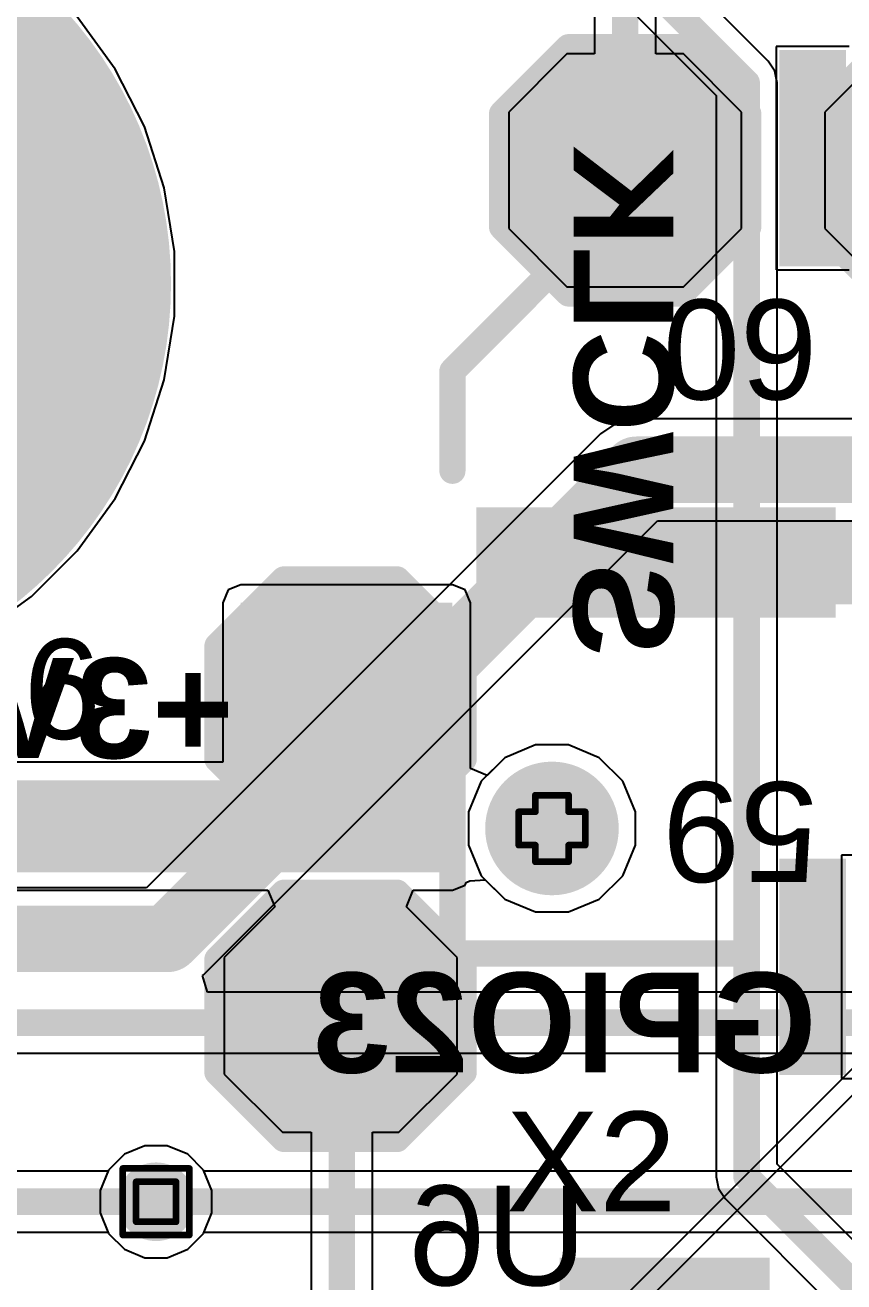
# Model space of a CAD drawing. Header units: inches. Extents: x -22 to 5433, y -13 to 5447.
# Drawn here: x 2.05 to 8.3, y 23.37 to 32.96 of the extents above; entities that cross this region are included whole.
import ezdxf

# ---------------------------------------------------------------- set-up
doc = ezdxf.new("R2010")
doc.units = ezdxf.units.IN
for name, color, linetype in [('Bottom Layer', 5, 'Continuous'), ('Bottom Overlay', 54, 'Continuous'), ('Bottom Paste', 16, 'Continuous'), ('Bottom Solder', 6, 'Continuous'), ('Drill Drawing', 1, 'Continuous'), ('Ground', 16, 'Continuous'), ('Multi-Layer', 9, 'Continuous'), ('Pad Holes', 156, 'Continuous'), ('Power', 76, 'Continuous'), ('Top Layer', 1, 'Continuous'), ('Top Overlay', 2, 'Continuous'), ('Top Paste', 8, 'Continuous'), ('Top Solder', 216, 'Continuous'), ('Via Holes', 16, 'Continuous')]:
    doc.layers.add(name, color=color, linetype=linetype)
doc.styles.add('Arial', font='', dxfattribs={"height": 0.2})
doc.styles.add('Arial_Bold', font='', dxfattribs={"height": 0.2})
doc.styles.get('Arial').set_extended_font_data('Arial')
doc.styles.get('Arial_Bold').set_extended_font_data('Arial', bold=True)

msp = doc.modelspace()

# ---------------------------------------------------------------- hatches: boundary and pattern name
at = {"layer": 'Bottom Layer'}
h = msp.add_hatch(color=5, dxfattribs=at)
edge = h.paths.add_edge_path()
edge.add_arc((0.0606, 30.9834), 3, 0, 360)
for points in [[(5.8674, 32.2308), (5.8674, 31.4688), (6.2484, 31.0878), (7.0104, 31.0878), (7.3914, 31.4688), (7.3914, 32.2308), (7.0104, 32.6118), (6.2484, 32.6118)], [(8.2804, 32.2308), (8.2804, 31.4688), (8.6614, 31.0878), (9.4234, 31.0878), (9.8044, 31.4688), (9.8044, 32.2308), (9.4234, 32.6118), (8.6614, 32.6118)], [(3.6945, 26.4922), (5.3106, 26.4922), (5.3106, 28.5496), (3.6945, 28.5496)], [(4.0755, 27.0256), (4.8375, 27.0256), (5.2185, 27.4066), (5.2185, 28.1686), (4.8375, 28.5496), (4.0755, 28.5496), (3.6945, 28.1686), (3.6945, 27.4066)], [(0.1581, 26.4922), (5.3106, 26.4922), (5.3106, 27.1939), (0.1581, 27.1939)], [(4.8375, 26.1586), (4.0755, 26.1586), (3.6945, 25.7776), (3.6945, 25.0156), (4.0755, 24.6346), (4.8375, 24.6346), (5.2185, 25.0156), (5.2185, 25.7776)]]:
    msp.add_hatch(color=5, dxfattribs=at).paths.add_polyline_path(points)
h = msp.add_hatch(color=5, dxfattribs=at)
edge = h.paths.add_edge_path()
edge.add_arc((3.048, 23.9776), 0.3, 0, 360)
at = {"layer": 'Bottom Paste'}
for points in [[(5.8674, 32.2308), (5.8674, 31.4688), (6.2484, 31.0878), (7.0104, 31.0878), (7.3914, 31.4688), (7.3914, 32.2308), (7.0104, 32.6118), (6.2484, 32.6118)], [(8.2804, 32.2308), (8.2804, 31.4688), (8.6614, 31.0878), (9.4234, 31.0878), (9.8044, 31.4688), (9.8044, 32.2308), (9.4234, 32.6118), (8.6614, 32.6118)], [(4.0755, 27.0256), (4.8375, 27.0256), (5.2185, 27.4066), (5.2185, 28.1686), (4.8375, 28.5496), (4.0755, 28.5496), (3.6945, 28.1686), (3.6945, 27.4066)], [(4.8375, 26.1586), (4.0755, 26.1586), (3.6945, 25.7776), (3.6945, 25.0156), (4.0755, 24.6346), (4.8375, 24.6346), (5.2185, 25.0156), (5.2185, 25.7776)]]:
    msp.add_hatch(color=16, dxfattribs=at).paths.add_polyline_path(points)
at = {"layer": 'Bottom Solder'}
h = msp.add_hatch(color=6, dxfattribs=at)
edge = h.paths.add_edge_path()
edge.add_arc((0.0606, 30.9834), 3.1016, 0, 360)
for points in [[(5.7658, 32.2816), (5.7658, 31.418), (6.1976, 30.9862), (7.0612, 30.9862), (7.493, 31.418), (7.493, 32.2816), (7.0612, 32.7134), (6.1976, 32.7134)], [(8.1788, 32.2816), (8.1788, 31.418), (8.6106, 30.9862), (9.4742, 30.9862), (9.906, 31.418), (9.906, 32.2816), (9.4742, 32.7134), (8.6106, 32.7134)], [(4.0247, 26.924), (4.8883, 26.924), (5.3201, 27.3558), (5.3201, 28.2194), (4.8883, 28.6512), (4.0247, 28.6512), (3.5929, 28.2194), (3.5929, 27.3558)], [(4.8883, 26.2602), (4.0247, 26.2602), (3.5929, 25.8284), (3.5929, 24.9648), (4.0247, 24.533), (4.8883, 24.533), (5.3201, 24.9648), (5.3201, 25.8284)]]:
    msp.add_hatch(color=6, dxfattribs=at).paths.add_polyline_path(points)
h = msp.add_hatch(color=6, dxfattribs=at)
edge = h.paths.add_edge_path()
edge.add_arc((6.0706, 26.8267), 0.1016, 0, 360)
at = {"layer": 'Ground'}
h = msp.add_hatch(color=16, dxfattribs=at)
edge = h.paths.add_edge_path()
edge.add_arc((0.0606, 30.9834), 3, 0, 360)
h = msp.add_hatch(color=16, dxfattribs=at)
edge = h.paths.add_edge_path()
edge.add_arc((3.048, 23.9776), 0.3, 0, 360)
at = {"layer": 'Multi-Layer'}
h = msp.add_hatch(color=9, dxfattribs=at)
edge = h.paths.add_edge_path()
edge.add_arc((0.0606, 30.9834), 3, 0, 360)
at = {"layer": 'Pad Holes'}
h = msp.add_hatch(color=7, dxfattribs=at)
edge = h.paths.add_edge_path()
edge.add_arc((6.0706, 26.8267), 0.51, 0, 360)
at = {"layer": 'Power'}
h = msp.add_hatch(color=76, dxfattribs=at)
edge = h.paths.add_edge_path()
edge.add_arc((0.0606, 30.9834), 3, 0, 360)
h = msp.add_hatch(color=76, dxfattribs=at)
edge = h.paths.add_edge_path()
edge.add_arc((3.048, 23.9776), 0.3, 0, 360)
at = {"layer": 'Top Layer'}
h = msp.add_hatch(color=1, dxfattribs=at)
edge = h.paths.add_edge_path()
edge.add_arc((0.0606, 30.9834), 3, 0, 360)
for points in [[(8.2131, 31.2177), (7.9081, 31.2177), (7.9081, 32.6677), (8.2131, 32.6677)], [(5.5956, 28.5367), (25.0256, 28.5367), (25.0256, 29.1767), (5.5956, 29.1767)], [(8.1356, 28.5367), (5.5956, 28.5367), (5.5956, 29.1767), (8.1356, 29.1767)], [(8.2131, 25.0457), (7.9081, 25.0457), (7.9081, 26.4957), (8.2131, 26.4957)], [(7.631, 22.2481), (6.231, 22.2481), (6.231, 23.4481), (7.631, 23.4481)]]:
    msp.add_hatch(color=1, dxfattribs=at).paths.add_polyline_path(points)
h = msp.add_hatch(color=1, dxfattribs=at)
edge = h.paths.add_edge_path()
edge.add_arc((3.048, 23.9776), 0.3, 0, 360)
at = {"layer": 'Top Paste'}
for points in [[(8.2131, 31.2177), (7.9081, 31.2177), (7.9081, 32.6677), (8.2131, 32.6677)], [(8.1356, 28.5367), (5.5956, 28.5367), (5.5956, 29.1767), (8.1356, 29.1767)], [(8.2131, 25.0457), (7.9081, 25.0457), (7.9081, 26.4957), (8.2131, 26.4957)], [(7.631, 22.2481), (6.231, 22.2481), (6.231, 23.4481), (7.631, 23.4481)]]:
    msp.add_hatch(color=8, dxfattribs=at).paths.add_polyline_path(points)
at = {"layer": 'Top Solder'}
h = msp.add_hatch(color=216, dxfattribs=at)
edge = h.paths.add_edge_path()
edge.add_arc((0.0606, 30.9834), 3.1016, 0, 360)
for points in [[(8.3147, 31.1161), (7.8065, 31.1161), (7.8065, 32.7693), (8.3147, 32.7693)], [(8.2372, 28.4351), (5.494, 28.4351), (5.494, 29.2783), (8.2372, 29.2783)], [(8.3147, 24.9441), (7.8065, 24.9441), (7.8065, 26.5973), (8.3147, 26.5973)], [(7.7326, 22.1465), (6.1294, 22.1465), (6.1294, 23.5497), (7.7326, 23.5497)]]:
    msp.add_hatch(color=216, dxfattribs=at).paths.add_polyline_path(points)
h = msp.add_hatch(color=216, dxfattribs=at)
edge = h.paths.add_edge_path()
edge.add_arc((6.0706, 26.8267), 0.1016, 0, 360)
at = {"layer": 'Via Holes'}
h = msp.add_hatch(color=7, dxfattribs=at)
edge = h.paths.add_edge_path()
edge.add_arc((3.048, 23.9776), 0.15, 0, 360)

# ---------------------------------------------------------------- linework, layer by layer
at = {"layer": 'Bottom Layer'}
for p, q in [((6.3963, 33.0794), (6.3963, 32.7388)), ((6.8625, 32.7388), (6.8625, 33.0794)), ((6.1849, 32.7388), (5.7404, 32.2943)), ((6.3963, 32.7388), (6.1849, 32.7388)), ((7.0739, 32.7388), (6.8625, 32.7388)), ((7.5184, 32.2943), (7.0739, 32.7388)), ((8.5979, 32.7388), (8.1534, 32.2943)), ((5.7404, 32.2943), (5.7404, 31.4053)), ((7.5184, 31.4053), (7.5184, 32.2943)), ((8.1534, 32.2943), (8.1534, 31.4053)), ((5.7404, 31.4053), (6.1849, 30.9608)), ((7.0739, 30.9608), (7.5184, 31.4053)), ((8.1534, 31.4053), (8.5979, 30.9608)), ((6.1849, 30.9608), (7.0739, 30.9608)), ((3.6945, 28.6871), (3.5973, 28.6468)), ((5.3106, 28.6871), (3.6945, 28.6871)), ((5.4078, 28.6468), (5.3106, 28.6871)), ((3.5973, 28.6468), (3.557, 28.5496)), ((5.4481, 28.5496), (5.4078, 28.6468)), ((3.557, 28.5496), (3.557, 27.3314)), ((5.4481, 27.2847), (5.4481, 28.5496)), ((5.9439, 27.4637), (5.7098, 27.3668)), ((6.1973, 27.4637), (5.9439, 27.4637)), ((6.4314, 27.3668), (6.1973, 27.4637)), ((5.7098, 27.3668), (5.5751, 27.2321)), ((6.6106, 27.1876), (6.4314, 27.3668)), ((3.557, 27.3314), (0.1581, 27.3314)), ((5.5751, 27.2321), (5.4481, 27.2847)), ((6.7076, 26.9535), (6.6106, 27.1876)), ((6.7076, 26.7), (6.7076, 26.9535)), ((6.6106, 26.4659), (6.7076, 26.7)), ((5.3106, 26.3547), (5.4078, 26.395)), ((5.4078, 26.395), (5.4159, 26.4146)), ((5.4159, 26.4146), (5.4433, 26.4269)), ((5.4433, 26.4269), (5.5617, 26.4348)), ((5.5617, 26.4348), (5.7098, 26.2867)), ((6.4314, 26.2867), (6.6106, 26.4659)), ((0.1581, 26.3547), (3.9015, 26.3547)), ((3.9015, 26.3547), (3.9541, 26.2277)), ((4.9589, 26.2277), (5.0115, 26.3547)), ((5.0115, 26.3547), (5.3106, 26.3547)), ((5.7098, 26.2867), (5.9439, 26.1897)), ((6.1973, 26.1897), (6.4314, 26.2867)), ((3.9541, 26.2277), (3.5675, 25.8411)), ((5.3455, 25.8411), (4.9589, 26.2277)), ((5.9439, 26.1897), (6.1973, 26.1897)), ((3.5675, 25.8411), (3.5675, 24.9521)), ((5.3455, 24.9521), (5.3455, 25.8411)), ((3.5675, 24.9521), (4.012, 24.5076)), ((4.901, 24.5076), (5.3455, 24.9521)), ((4.012, 24.5076), (4.2331, 24.5076)), ((4.2331, 24.5076), (4.2331, 23.0003)), ((4.6992, 23.0003), (4.6992, 24.5076)), ((4.6992, 24.5076), (4.901, 24.5076)), ((2.9631, 24.4046), (2.8061, 24.3396)), ((3.1329, 24.4046), (2.9631, 24.4046)), ((3.2899, 24.3396), (3.1329, 24.4046)), ((2.8061, 24.3396), (2.686, 24.2195)), ((3.41, 24.2195), (3.2899, 24.3396)), ((2.686, 24.2195), (2.621, 24.0625)), ((3.475, 24.0625), (3.41, 24.2195)), ((2.621, 24.0625), (2.621, 23.8927)), ((3.475, 23.8927), (3.475, 24.0625)), ((2.621, 23.8927), (2.686, 23.7357)), ((3.41, 23.7357), (3.475, 23.8927)), ((2.686, 23.7357), (2.8061, 23.6156)), ((3.2899, 23.6156), (3.41, 23.7357)), ((2.8061, 23.6156), (2.9631, 23.5506)), ((3.1329, 23.5506), (3.2899, 23.6156)), ((2.9631, 23.5506), (3.1329, 23.5506))]:
    msp.add_line(p, q, dxfattribs=at)
for points in [[(6.6294, 31.8498, 0.2032, 0.2032, 0), (6.6294, 33.445, 0.2032, 0.2032, 0)], [(4.4565, 25.3966, 0.2032, 0.2032, 0), (4.4661, 25.387, 0.2032, 0.2032, 0)], [(4.4661, 22.6346, 0.2032, 0.2032, 0), (4.4661, 25.387, 0.2032, 0.2032, 0)]]:
    msp.add_lwpolyline(points, format="xyseb", dxfattribs=at)
for points in [[(6.5786, 31.8498, 0.1016, 0.1016, 1), (6.6802, 31.8498, 0.1016, 0.1016, 1)], [(4.4057, 25.3966, 0.1016, 0.1016, 1), (4.5073, 25.3966, 0.1016, 0.1016, 1)], [(4.4153, 25.387, 0.1016, 0.1016, 1), (4.5169, 25.387, 0.1016, 0.1016, 1)], [(4.4153, 25.387, 0.1016, 0.1016, 1), (4.5169, 25.387, 0.1016, 0.1016, 1)]]:
    msp.add_lwpolyline(points, format="xyseb", close=True, dxfattribs=at)
at = {"layer": 'Bottom Overlay'}
for points in [[(5.6896, 32.2816, 0.2, 0.2, 0), (6.1976, 32.7896, 0.2, 0.2, 0)], [(6.1976, 32.7896, 0.2, 0.2, 0), (7.0612, 32.7896, 0.2, 0.2, 0)], [(7.0612, 32.7896, 0.2, 0.2, 0), (7.5692, 32.2816, 0.2, 0.2, 0)], [(8.1026, 32.2816, 0.2, 0.2, 0), (8.6106, 32.7896, 0.2, 0.2, 0)], [(5.6896, 31.418, 0.2, 0.2, 0), (5.6896, 32.2816, 0.2, 0.2, 0)], [(7.5692, 31.418, 0.2, 0.2, 0), (7.5692, 32.2816, 0.2, 0.2, 0)], [(8.1026, 31.418, 0.2, 0.2, 0), (8.1026, 32.2816, 0.2, 0.2, 0)], [(5.6896, 31.418, 0.2, 0.2, 0), (6.1976, 30.91, 0.2, 0.2, 0)], [(7.0612, 30.91, 0.2, 0.2, 0), (7.5692, 31.418, 0.2, 0.2, 0)], [(8.1026, 31.418, 0.2, 0.2, 0), (8.6106, 30.91, 0.2, 0.2, 0)], [(6.1976, 30.91, 0.2, 0.2, 0), (7.0612, 30.91, 0.2, 0.2, 0)], [(3.5167, 28.2194, 0.2, 0.2, 0), (4.0247, 28.7274, 0.2, 0.2, 0)], [(4.0247, 28.7274, 0.2, 0.2, 0), (4.8883, 28.7274, 0.2, 0.2, 0)], [(4.8883, 28.7274, 0.2, 0.2, 0), (5.3963, 28.2194, 0.2, 0.2, 0)], [(3.5167, 27.3558, 0.2, 0.2, 0), (3.5167, 28.2194, 0.2, 0.2, 0)], [(5.3963, 27.3558, 0.2, 0.2, 0), (5.3963, 28.2194, 0.2, 0.2, 0)], [(3.5167, 27.3558, 0.2, 0.2, 0), (4.0247, 26.8478, 0.2, 0.2, 0)], [(4.8883, 26.8478, 0.2, 0.2, 0), (5.3963, 27.3558, 0.2, 0.2, 0)], [(4.0247, 26.8478, 0.2, 0.2, 0), (4.8883, 26.8478, 0.2, 0.2, 0)], [(3.5167, 25.8284, 0.2, 0.2, 0), (4.0247, 26.3364, 0.2, 0.2, 0)], [(4.0247, 26.3364, 0.2, 0.2, 0), (4.8883, 26.3364, 0.2, 0.2, 0)], [(4.8883, 26.3364, 0.2, 0.2, 0), (5.3963, 25.8284, 0.2, 0.2, 0)], [(3.5167, 24.9648, 0.2, 0.2, 0), (3.5167, 25.8284, 0.2, 0.2, 0)], [(5.3963, 24.9648, 0.2, 0.2, 0), (5.3963, 25.8284, 0.2, 0.2, 0)], [(3.5167, 24.9648, 0.2, 0.2, 0), (4.0247, 24.4568, 0.2, 0.2, 0)], [(4.8883, 24.4568, 0.2, 0.2, 0), (5.3963, 24.9648, 0.2, 0.2, 0)], [(4.0247, 24.4568, 0.2, 0.2, 0), (4.8883, 24.4568, 0.2, 0.2, 0)]]:
    msp.add_lwpolyline(points, format="xyseb", dxfattribs=at)
for points in [[(6.1476, 32.7896, 0.1, 0.1, 1), (6.2476, 32.7896, 0.1, 0.1, 1)], [(6.1476, 32.7896, 0.1, 0.1, 1), (6.2476, 32.7896, 0.1, 0.1, 1)], [(7.0112, 32.7896, 0.1, 0.1, 1), (7.1112, 32.7896, 0.1, 0.1, 1)], [(7.0112, 32.7896, 0.1, 0.1, 1), (7.1112, 32.7896, 0.1, 0.1, 1)], [(5.6396, 32.2816, 0.1, 0.1, 1), (5.7396, 32.2816, 0.1, 0.1, 1)], [(5.6396, 32.2816, 0.1, 0.1, 1), (5.7396, 32.2816, 0.1, 0.1, 1)], [(7.5192, 32.2816, 0.1, 0.1, 1), (7.6192, 32.2816, 0.1, 0.1, 1)], [(7.5192, 32.2816, 0.1, 0.1, 1), (7.6192, 32.2816, 0.1, 0.1, 1)], [(8.0526, 32.2816, 0.1, 0.1, 1), (8.1526, 32.2816, 0.1, 0.1, 1)], [(8.0526, 32.2816, 0.1, 0.1, 1), (8.1526, 32.2816, 0.1, 0.1, 1)], [(5.6396, 31.418, 0.1, 0.1, 1), (5.7396, 31.418, 0.1, 0.1, 1)], [(5.6396, 31.418, 0.1, 0.1, 1), (5.7396, 31.418, 0.1, 0.1, 1)], [(7.5192, 31.418, 0.1, 0.1, 1), (7.6192, 31.418, 0.1, 0.1, 1)], [(7.5192, 31.418, 0.1, 0.1, 1), (7.6192, 31.418, 0.1, 0.1, 1)], [(8.0526, 31.418, 0.1, 0.1, 1), (8.1526, 31.418, 0.1, 0.1, 1)], [(8.0526, 31.418, 0.1, 0.1, 1), (8.1526, 31.418, 0.1, 0.1, 1)], [(6.1476, 30.91, 0.1, 0.1, 1), (6.2476, 30.91, 0.1, 0.1, 1)], [(6.1476, 30.91, 0.1, 0.1, 1), (6.2476, 30.91, 0.1, 0.1, 1)], [(7.0112, 30.91, 0.1, 0.1, 1), (7.1112, 30.91, 0.1, 0.1, 1)], [(7.0112, 30.91, 0.1, 0.1, 1), (7.1112, 30.91, 0.1, 0.1, 1)], [(3.9747, 28.7274, 0.1, 0.1, 1), (4.0747, 28.7274, 0.1, 0.1, 1)], [(3.9747, 28.7274, 0.1, 0.1, 1), (4.0747, 28.7274, 0.1, 0.1, 1)], [(4.8383, 28.7274, 0.1, 0.1, 1), (4.9383, 28.7274, 0.1, 0.1, 1)], [(4.8383, 28.7274, 0.1, 0.1, 1), (4.9383, 28.7274, 0.1, 0.1, 1)], [(3.4667, 28.2194, 0.1, 0.1, 1), (3.5667, 28.2194, 0.1, 0.1, 1)], [(3.4667, 28.2194, 0.1, 0.1, 1), (3.5667, 28.2194, 0.1, 0.1, 1)], [(5.3463, 28.2194, 0.1, 0.1, 1), (5.4463, 28.2194, 0.1, 0.1, 1)], [(5.3463, 28.2194, 0.1, 0.1, 1), (5.4463, 28.2194, 0.1, 0.1, 1)], [(3.4667, 27.3558, 0.1, 0.1, 1), (3.5667, 27.3558, 0.1, 0.1, 1)], [(3.4667, 27.3558, 0.1, 0.1, 1), (3.5667, 27.3558, 0.1, 0.1, 1)], [(5.3463, 27.3558, 0.1, 0.1, 1), (5.4463, 27.3558, 0.1, 0.1, 1)], [(5.3463, 27.3558, 0.1, 0.1, 1), (5.4463, 27.3558, 0.1, 0.1, 1)], [(3.9747, 26.8478, 0.1, 0.1, 1), (4.0747, 26.8478, 0.1, 0.1, 1)], [(3.9747, 26.8478, 0.1, 0.1, 1), (4.0747, 26.8478, 0.1, 0.1, 1)], [(4.8383, 26.8478, 0.1, 0.1, 1), (4.9383, 26.8478, 0.1, 0.1, 1)], [(4.8383, 26.8478, 0.1, 0.1, 1), (4.9383, 26.8478, 0.1, 0.1, 1)], [(3.9747, 26.3364, 0.1, 0.1, 1), (4.0747, 26.3364, 0.1, 0.1, 1)], [(3.9747, 26.3364, 0.1, 0.1, 1), (4.0747, 26.3364, 0.1, 0.1, 1)], [(4.8383, 26.3364, 0.1, 0.1, 1), (4.9383, 26.3364, 0.1, 0.1, 1)], [(4.8383, 26.3364, 0.1, 0.1, 1), (4.9383, 26.3364, 0.1, 0.1, 1)], [(3.4667, 25.8284, 0.1, 0.1, 1), (3.5667, 25.8284, 0.1, 0.1, 1)], [(3.4667, 25.8284, 0.1, 0.1, 1), (3.5667, 25.8284, 0.1, 0.1, 1)], [(5.3463, 25.8284, 0.1, 0.1, 1), (5.4463, 25.8284, 0.1, 0.1, 1)], [(5.3463, 25.8284, 0.1, 0.1, 1), (5.4463, 25.8284, 0.1, 0.1, 1)], [(3.4667, 24.9648, 0.1, 0.1, 1), (3.5667, 24.9648, 0.1, 0.1, 1)], [(3.4667, 24.9648, 0.1, 0.1, 1), (3.5667, 24.9648, 0.1, 0.1, 1)], [(5.3463, 24.9648, 0.1, 0.1, 1), (5.4463, 24.9648, 0.1, 0.1, 1)], [(5.3463, 24.9648, 0.1, 0.1, 1), (5.4463, 24.9648, 0.1, 0.1, 1)], [(3.9747, 24.4568, 0.1, 0.1, 1), (4.0747, 24.4568, 0.1, 0.1, 1)], [(3.9747, 24.4568, 0.1, 0.1, 1), (4.0747, 24.4568, 0.1, 0.1, 1)], [(4.8383, 24.4568, 0.1, 0.1, 1), (4.9383, 24.4568, 0.1, 0.1, 1)], [(4.8383, 24.4568, 0.1, 0.1, 1), (4.9383, 24.4568, 0.1, 0.1, 1)]]:
    msp.add_lwpolyline(points, format="xyseb", close=True, dxfattribs=at)
at = {"layer": 'Bottom Solder'}
for p in [(-5.5852, 10.8458), (-5.2385, 11.397)]:
    msp.add_line(p, (5432.8521, 5447.4931), dxfattribs=at)
at = {"layer": 'Drill Drawing'}
for points in [[(5.9436, 26.9537, 0.0508, 0.0508, 0), (5.9436, 27.0807, 0.0508, 0.0508, 0)], [(5.9436, 27.0807, 0.0508, 0.0508, 0), (6.1976, 27.0807, 0.0508, 0.0508, 0)], [(6.1976, 26.9537, 0.0508, 0.0508, 0), (6.1976, 27.0807, 0.0508, 0.0508, 0)], [(5.8166, 26.6997, 0.0508, 0.0508, 0), (5.8166, 26.9537, 0.0508, 0.0508, 0)], [(5.8166, 26.9537, 0.0508, 0.0508, 0), (5.9436, 26.9537, 0.0508, 0.0508, 0)], [(6.1976, 26.9537, 0.0508, 0.0508, 0), (6.3246, 26.9537, 0.0508, 0.0508, 0)], [(6.3246, 26.6997, 0.0508, 0.0508, 0), (6.3246, 26.9537, 0.0508, 0.0508, 0)], [(5.8166, 26.6997, 0.0508, 0.0508, 0), (5.9436, 26.6997, 0.0508, 0.0508, 0)], [(5.9436, 26.5727, 0.0508, 0.0508, 0), (5.9436, 26.6997, 0.0508, 0.0508, 0)], [(6.1976, 26.6997, 0.0508, 0.0508, 0), (6.3246, 26.6997, 0.0508, 0.0508, 0)], [(6.1976, 26.5727, 0.0508, 0.0508, 0), (6.1976, 26.6997, 0.0508, 0.0508, 0)], [(5.9436, 26.5727, 0.0508, 0.0508, 0), (6.1976, 26.5727, 0.0508, 0.0508, 0)], [(2.794, 24.2316, 0.0508, 0.0508, 0), (3.302, 24.2316, 0.0508, 0.0508, 0)], [(2.794, 23.7236, 0.0508, 0.0508, 0), (2.794, 24.2316, 0.0508, 0.0508, 0)], [(3.302, 23.7236, 0.0508, 0.0508, 0), (3.302, 24.2316, 0.0508, 0.0508, 0)], [(2.8956, 24.13, 0.0508, 0.0508, 0), (3.2004, 24.13, 0.0508, 0.0508, 0)], [(2.8956, 23.8252, 0.0508, 0.0508, 0), (2.8956, 24.13, 0.0508, 0.0508, 0)], [(3.2004, 23.8252, 0.0508, 0.0508, 0), (3.2004, 24.13, 0.0508, 0.0508, 0)], [(2.8956, 23.8252, 0.0508, 0.0508, 0), (3.2004, 23.8252, 0.0508, 0.0508, 0)], [(2.794, 23.7236, 0.0508, 0.0508, 0), (3.302, 23.7236, 0.0508, 0.0508, 0)]]:
    msp.add_lwpolyline(points, format="xyseb", dxfattribs=at)
for points in [[(5.9309, 27.0807, 0.0254, 0.0254, 1), (5.9563, 27.0807, 0.0254, 0.0254, 1)], [(5.9309, 27.0807, 0.0254, 0.0254, 1), (5.9563, 27.0807, 0.0254, 0.0254, 1)], [(6.1849, 27.0807, 0.0254, 0.0254, 1), (6.2103, 27.0807, 0.0254, 0.0254, 1)], [(6.1849, 27.0807, 0.0254, 0.0254, 1), (6.2103, 27.0807, 0.0254, 0.0254, 1)], [(5.8039, 26.9537, 0.0254, 0.0254, 1), (5.8293, 26.9537, 0.0254, 0.0254, 1)], [(5.8039, 26.9537, 0.0254, 0.0254, 1), (5.8293, 26.9537, 0.0254, 0.0254, 1)], [(5.9309, 26.9537, 0.0254, 0.0254, 1), (5.9563, 26.9537, 0.0254, 0.0254, 1)], [(5.9309, 26.9537, 0.0254, 0.0254, 1), (5.9563, 26.9537, 0.0254, 0.0254, 1)], [(6.1849, 26.9537, 0.0254, 0.0254, 1), (6.2103, 26.9537, 0.0254, 0.0254, 1)], [(6.1849, 26.9537, 0.0254, 0.0254, 1), (6.2103, 26.9537, 0.0254, 0.0254, 1)], [(6.3119, 26.9537, 0.0254, 0.0254, 1), (6.3373, 26.9537, 0.0254, 0.0254, 1)], [(6.3119, 26.9537, 0.0254, 0.0254, 1), (6.3373, 26.9537, 0.0254, 0.0254, 1)], [(5.8039, 26.6997, 0.0254, 0.0254, 1), (5.8293, 26.6997, 0.0254, 0.0254, 1)], [(5.8039, 26.6997, 0.0254, 0.0254, 1), (5.8293, 26.6997, 0.0254, 0.0254, 1)], [(5.9309, 26.6997, 0.0254, 0.0254, 1), (5.9563, 26.6997, 0.0254, 0.0254, 1)], [(5.9309, 26.6997, 0.0254, 0.0254, 1), (5.9563, 26.6997, 0.0254, 0.0254, 1)], [(6.1849, 26.6997, 0.0254, 0.0254, 1), (6.2103, 26.6997, 0.0254, 0.0254, 1)], [(6.1849, 26.6997, 0.0254, 0.0254, 1), (6.2103, 26.6997, 0.0254, 0.0254, 1)], [(6.3119, 26.6997, 0.0254, 0.0254, 1), (6.3373, 26.6997, 0.0254, 0.0254, 1)], [(6.3119, 26.6997, 0.0254, 0.0254, 1), (6.3373, 26.6997, 0.0254, 0.0254, 1)], [(5.9309, 26.5727, 0.0254, 0.0254, 1), (5.9563, 26.5727, 0.0254, 0.0254, 1)], [(5.9309, 26.5727, 0.0254, 0.0254, 1), (5.9563, 26.5727, 0.0254, 0.0254, 1)], [(6.1849, 26.5727, 0.0254, 0.0254, 1), (6.2103, 26.5727, 0.0254, 0.0254, 1)], [(6.1849, 26.5727, 0.0254, 0.0254, 1), (6.2103, 26.5727, 0.0254, 0.0254, 1)], [(2.7813, 24.2316, 0.0254, 0.0254, 1), (2.8067, 24.2316, 0.0254, 0.0254, 1)], [(2.7813, 24.2316, 0.0254, 0.0254, 1), (2.8067, 24.2316, 0.0254, 0.0254, 1)], [(3.2893, 24.2316, 0.0254, 0.0254, 1), (3.3147, 24.2316, 0.0254, 0.0254, 1)], [(3.2893, 24.2316, 0.0254, 0.0254, 1), (3.3147, 24.2316, 0.0254, 0.0254, 1)], [(2.8829, 24.13, 0.0254, 0.0254, 1), (2.9083, 24.13, 0.0254, 0.0254, 1)], [(2.8829, 24.13, 0.0254, 0.0254, 1), (2.9083, 24.13, 0.0254, 0.0254, 1)], [(3.1877, 24.13, 0.0254, 0.0254, 1), (3.2131, 24.13, 0.0254, 0.0254, 1)], [(3.1877, 24.13, 0.0254, 0.0254, 1), (3.2131, 24.13, 0.0254, 0.0254, 1)], [(2.8829, 23.8252, 0.0254, 0.0254, 1), (2.9083, 23.8252, 0.0254, 0.0254, 1)], [(2.8829, 23.8252, 0.0254, 0.0254, 1), (2.9083, 23.8252, 0.0254, 0.0254, 1)], [(3.1877, 23.8252, 0.0254, 0.0254, 1), (3.2131, 23.8252, 0.0254, 0.0254, 1)], [(3.1877, 23.8252, 0.0254, 0.0254, 1), (3.2131, 23.8252, 0.0254, 0.0254, 1)], [(2.7813, 23.7236, 0.0254, 0.0254, 1), (2.8067, 23.7236, 0.0254, 0.0254, 1)], [(2.7813, 23.7236, 0.0254, 0.0254, 1), (2.8067, 23.7236, 0.0254, 0.0254, 1)], [(3.2893, 23.7236, 0.0254, 0.0254, 1), (3.3147, 23.7236, 0.0254, 0.0254, 1)], [(3.2893, 23.7236, 0.0254, 0.0254, 1), (3.3147, 23.7236, 0.0254, 0.0254, 1)]]:
    msp.add_lwpolyline(points, format="xyseb", close=True, dxfattribs=at)
at = {"layer": 'Ground'}
for p, q in [((7.7213, 32.6828), (7.0528, 33.3513)), ((6.7231, 33.0216), (7.3234, 32.4214)), ((7.7718, 32.6072), (7.7213, 32.6828)), ((7.7895, 32.518), (7.7718, 32.6072)), ((7.7895, 24.2647), (7.7895, 32.518)), ((7.3234, 32.4214), (7.3234, 24.1682)), ((5.9439, 27.4637), (5.7098, 27.3668)), ((6.1973, 27.4637), (5.9439, 27.4637)), ((6.4314, 27.3668), (6.1973, 27.4637)), ((5.7098, 27.3668), (5.5306, 27.1876)), ((6.6106, 27.1876), (6.4314, 27.3668)), ((5.5306, 27.1876), (5.4336, 26.9535)), ((6.7076, 26.9535), (6.6106, 27.1876)), ((5.4336, 26.9535), (5.4336, 26.7)), ((6.7076, 26.7), (6.7076, 26.9535)), ((5.4336, 26.7), (5.5306, 26.4659)), ((6.6106, 26.4659), (6.7076, 26.7)), ((5.5306, 26.4659), (5.7098, 26.2867)), ((6.4314, 26.2867), (6.6106, 26.4659)), ((5.7098, 26.2867), (5.9439, 26.1897)), ((6.1973, 26.1897), (6.4314, 26.2867)), ((5.9439, 26.1897), (6.1973, 26.1897)), ((2.9631, 24.4046), (2.8061, 24.3396)), ((3.1329, 24.4046), (2.9631, 24.4046)), ((3.2899, 24.3396), (3.1329, 24.4046)), ((2.8061, 24.3396), (2.686, 24.2195)), ((3.41, 24.2195), (3.2899, 24.3396)), ((2.6824, 24.2107), (-1.2445, 24.2107)), ((2.686, 24.2195), (2.6824, 24.2107)), ((3.475, 24.0625), (3.41, 24.2195)), ((11.0124, 21.0418), (7.7895, 24.2647)), ((7.3234, 24.1682), (7.3411, 24.079)), ((7.3411, 24.079), (7.3916, 24.0033)), ((3.475, 23.8927), (3.475, 24.0625)), ((7.3916, 24.0033), (10.751, 20.6439)), ((3.41, 23.7357), (3.475, 23.8927)), ((-1.148, 23.7445), (2.6824, 23.7445)), ((2.6824, 23.7445), (2.686, 23.7357)), ((2.686, 23.7357), (2.8061, 23.6156)), ((3.2899, 23.6156), (3.41, 23.7357)), ((2.8061, 23.6156), (2.9631, 23.5506)), ((3.1329, 23.5506), (3.2899, 23.6156)), ((2.9631, 23.5506), (3.1329, 23.5506))]:
    msp.add_line(p, q, dxfattribs=at)
for points in [[(6.6294, 33.445, 0.2032, 0.2032, 0), (7.5564, 32.518, 0.2032, 0.2032, 0)], [(7.5564, 32.518, 0.2032, 0.2032, 0), (7.5564, 24.1682, 0.2032, 0.2032, 0)], [(7.5564, 24.1682, 0.2032, 0.2032, 0), (10.9159, 20.8087, 0.2032, 0.2032, 0)], [(-1.2445, 23.9776, 0.2032, 0.2032, 0), (3.048, 23.9776, 0.2032, 0.2032, 0)]]:
    msp.add_lwpolyline(points, format="xyseb", dxfattribs=at)
for points in [[(7.5056, 32.518, 0.1016, 0.1016, 1), (7.6072, 32.518, 0.1016, 0.1016, 1)], [(7.5056, 32.518, 0.1016, 0.1016, 1), (7.6072, 32.518, 0.1016, 0.1016, 1)], [(7.5056, 24.1682, 0.1016, 0.1016, 1), (7.6072, 24.1682, 0.1016, 0.1016, 1)], [(7.5056, 24.1682, 0.1016, 0.1016, 1), (7.6072, 24.1682, 0.1016, 0.1016, 1)], [(2.9972, 23.9776, 0.1016, 0.1016, 1), (3.0988, 23.9776, 0.1016, 0.1016, 1)]]:
    msp.add_lwpolyline(points, format="xyseb", close=True, dxfattribs=at)
at = {"layer": 'Power'}
for p, q in [((2.735, 32.6223), (2.4457, 33.0205)), ((2.9585, 32.1838), (2.735, 32.6223)), ((3.1106, 31.7156), (2.9585, 32.1838)), ((3.1876, 31.2295), (3.1106, 31.7156)), ((3.1876, 30.7373), (3.1876, 31.2295)), ((3.1106, 30.2512), (3.1876, 30.7373)), ((2.9585, 29.7831), (3.1106, 30.2512)), ((6.7154, 29.9528), (6.5668, 29.9232)), ((56.9735, 29.9528), (6.7154, 29.9528)), ((6.4408, 29.839), (2.9744, 26.3727)), ((6.5668, 29.9232), (6.4408, 29.839)), ((2.735, 29.3445), (2.9585, 29.7831)), ((2.4457, 28.9463), (2.735, 29.3445)), ((3.41, 25.7095), (6.8763, 29.1758)), ((6.8763, 29.1758), (56.8126, 29.1758)), ((2.0977, 28.5983), (2.4457, 28.9463)), ((1.6995, 28.309), (2.0977, 28.5983)), ((5.9439, 27.4637), (5.7098, 27.3668)), ((6.1973, 27.4637), (5.9439, 27.4637)), ((6.4314, 27.3668), (6.1973, 27.4637)), ((5.7098, 27.3668), (5.5306, 27.1876)), ((6.6106, 27.1876), (6.4314, 27.3668)), ((5.5306, 27.1876), (5.4336, 26.9535)), ((6.7076, 26.9535), (6.6106, 27.1876)), ((5.4336, 26.9535), (5.4336, 26.7)), ((6.7076, 26.7), (6.7076, 26.9535)), ((5.4336, 26.7), (5.5306, 26.4659)), ((6.6106, 26.4659), (6.7076, 26.7)), ((5.5306, 26.4659), (5.7098, 26.2867)), ((6.4314, 26.2867), (6.6106, 26.4659)), ((2.9744, 26.3727), (-3.9656, 26.3727)), ((5.7098, 26.2867), (5.9439, 26.1897)), ((6.1973, 26.1897), (6.4314, 26.2867)), ((5.9439, 26.1897), (6.1973, 26.1897)), ((3.4018, 25.704), (3.41, 25.7095)), ((3.4404, 25.577), (3.4018, 25.704)), ((15.3152, 25.577), (3.4404, 25.577)), ((-2.8363, 25.1109), (10.2198, 25.1109)), ((2.9631, 24.4046), (2.8061, 24.3396)), ((3.1329, 24.4046), (2.9631, 24.4046)), ((3.2899, 24.3396), (3.1329, 24.4046)), ((2.8061, 24.3396), (2.686, 24.2195)), ((3.41, 24.2195), (3.2899, 24.3396)), ((2.686, 24.2195), (2.621, 24.0625)), ((3.475, 24.0625), (3.41, 24.2195)), ((2.621, 24.0625), (2.621, 23.8927)), ((3.475, 23.8927), (3.475, 24.0625)), ((2.621, 23.8927), (2.686, 23.7357)), ((3.41, 23.7357), (3.475, 23.8927)), ((2.686, 23.7357), (2.8061, 23.6156)), ((3.2899, 23.6156), (3.41, 23.7357)), ((2.8061, 23.6156), (2.9631, 23.5506)), ((3.1329, 23.5506), (3.2899, 23.6156)), ((2.9631, 23.5506), (3.1329, 23.5506))]:
    msp.add_line(p, q, dxfattribs=at)
for points in [[(3.1353, 25.9842, 0.508, 0.508, 0), (6.7154, 29.5643, 0.508, 0.508, 0)], [(6.7154, 29.5643, 0.508, 0.508, 0), (56.9735, 29.5643, 0.508, 0.508, 0)], [(-7.9596, 25.9842, 0.508, 0.508, 0), (3.1353, 25.9842, 0.508, 0.508, 0)], [(-8.8076, 25.344, 0.2032, 0.2032, 0), (15.4117, 25.344, 0.2032, 0.2032, 0)]]:
    msp.add_lwpolyline(points, format="xyseb", dxfattribs=at)
for points in [[(6.5884, 29.5643, 0.254, 0.254, 1), (6.8424, 29.5643, 0.254, 0.254, 1)], [(6.5884, 29.5643, 0.254, 0.254, 1), (6.8424, 29.5643, 0.254, 0.254, 1)], [(3.0083, 25.9842, 0.254, 0.254, 1), (3.2623, 25.9842, 0.254, 0.254, 1)], [(3.0083, 25.9842, 0.254, 0.254, 1), (3.2623, 25.9842, 0.254, 0.254, 1)]]:
    msp.add_lwpolyline(points, format="xyseb", close=True, dxfattribs=at)
at = {"layer": 'Top Layer'}
for p, q in [((8.3401, 32.7947), (7.7811, 32.7947)), ((7.7811, 32.7947), (7.7811, 31.0907)), ((7.7811, 31.0907), (8.3401, 31.0907)), ((5.9439, 27.4637), (5.7098, 27.3668)), ((6.1973, 27.4637), (5.9439, 27.4637)), ((6.4314, 27.3668), (6.1973, 27.4637)), ((5.7098, 27.3668), (5.5306, 27.1876)), ((6.6106, 27.1876), (6.4314, 27.3668)), ((5.5306, 27.1876), (5.4336, 26.9535)), ((6.7076, 26.9535), (6.6106, 27.1876)), ((5.4336, 26.9535), (5.4336, 26.7)), ((6.7076, 26.7), (6.7076, 26.9535)), ((5.4336, 26.7), (5.5306, 26.4659)), ((6.6106, 26.4659), (6.7076, 26.7)), ((14.8401, 26.6227), (8.2811, 26.6227)), ((8.2811, 26.6227), (8.2811, 24.9187)), ((5.5306, 26.4659), (5.7098, 26.2867)), ((6.4314, 26.2867), (6.6106, 26.4659)), ((5.7098, 26.2867), (5.9439, 26.1897)), ((6.1973, 26.1897), (6.4314, 26.2867)), ((5.9439, 26.1897), (6.1973, 26.1897)), ((8.2811, 24.9187), (10.06, 24.9187)), ((2.9631, 24.4046), (2.8061, 24.3396)), ((3.1329, 24.4046), (2.9631, 24.4046)), ((3.2899, 24.3396), (3.1329, 24.4046)), ((2.8061, 24.3396), (2.686, 24.2195)), ((3.41, 24.2195), (3.2899, 24.3396)), ((2.686, 24.2195), (2.621, 24.0625)), ((3.4136, 24.2107), (3.41, 24.2195)), ((10.2184, 24.2107), (3.4136, 24.2107)), ((2.621, 24.0625), (2.621, 23.8927)), ((2.621, 23.8927), (2.686, 23.7357)), ((2.686, 23.7357), (2.8061, 23.6156)), ((3.2899, 23.6156), (3.41, 23.7357)), ((3.41, 23.7357), (3.4136, 23.7445)), ((3.4136, 23.7445), (14.1886, 23.7445)), ((2.8061, 23.6156), (2.9631, 23.5506)), ((3.1329, 23.5506), (3.2899, 23.6156)), ((2.9631, 23.5506), (3.1329, 23.5506))]:
    msp.add_line(p, q, dxfattribs=at)
msp.add_lwpolyline([(3.048, 23.9776, 0.2032, 0.2032, 0), (14.5542, 23.9776, 0.2032, 0.2032, 0)], format="xyseb", dxfattribs=at)
msp.add_lwpolyline([(2.9972, 23.9776, 0.1016, 0.1016, 1), (3.0988, 23.9776, 0.1016, 0.1016, 1)], format="xyseb", close=True, dxfattribs=at)
at = {"layer": 'Top Overlay'}
for points in [[(5.3106, 30.3177, 0.2, 0.2, 0), (6.8346, 31.8417, 0.2, 0.2, 0)], [(6.8346, 31.8417, 0.2, 0.2, 0), (7.5106, 31.8417, 0.2, 0.2, 0)], [(5.3106, 29.5567, 0.2, 0.2, 0), (5.3106, 30.3177, 0.2, 0.2, 0)], [(5.3106, 25.8717, 0.2, 0.2, 0), (5.3106, 28.1567, 0.2, 0.2, 0)], [(5.3106, 25.8717, 0.2, 0.2, 0), (7.5106, 25.8717, 0.2, 0.2, 0)]]:
    msp.add_lwpolyline(points, format="xyseb", dxfattribs=at)
for points in [[(6.7846, 31.8417, 0.1, 0.1, 1), (6.8846, 31.8417, 0.1, 0.1, 1)], [(6.7846, 31.8417, 0.1, 0.1, 1), (6.8846, 31.8417, 0.1, 0.1, 1)], [(7.4606, 31.8417, 0.1, 0.1, 1), (7.5606, 31.8417, 0.1, 0.1, 1)], [(5.2606, 30.3177, 0.1, 0.1, 1), (5.3606, 30.3177, 0.1, 0.1, 1)], [(5.2606, 30.3177, 0.1, 0.1, 1), (5.3606, 30.3177, 0.1, 0.1, 1)], [(5.2606, 29.5567, 0.1, 0.1, 1), (5.3606, 29.5567, 0.1, 0.1, 1)], [(5.2606, 28.1567, 0.1, 0.1, 1), (5.3606, 28.1567, 0.1, 0.1, 1)], [(5.2606, 25.8717, 0.1, 0.1, 1), (5.3606, 25.8717, 0.1, 0.1, 1)], [(5.2606, 25.8717, 0.1, 0.1, 1), (5.3606, 25.8717, 0.1, 0.1, 1)], [(7.4606, 25.8717, 0.1, 0.1, 1), (7.5606, 25.8717, 0.1, 0.1, 1)]]:
    msp.add_lwpolyline(points, format="xyseb", close=True, dxfattribs=at)

# ---------------------------------------------------------------- texts
at = {"layer": 'Bottom Overlay', "style": 'Arial_Bold', "text_generation_flag": 2}
for s, rotation, p in [('SWCLK', 270, (6.2359, 28.1392)), ('+3V3', 360, (3.6416, 27.3647)), ('GPIO23', 360, (8.0888, 24.9641))]:
    msp.add_text(s, height=0.762, rotation=rotation, dxfattribs=at).set_placement(p)
at = {"layer": 'Bottom Overlay', "style": 'Arial', "text_generation_flag": 2}
msp.add_text('U6', height=0.762, dxfattribs=at).set_placement((6.3359, 23.3394))
at = {"layer": 'Top Overlay', "style": 'Arial'}
for s, p in [('60', (8.1004, 30.8633)), ('59', (8.1004, 27.1803))]:
    msp.add_text(s, height=0.762, rotation=180, dxfattribs=at).set_placement(p)
for s, p in [('J6', (1.5034, 27.51)), ('X2', (5.7198, 23.9032))]:
    msp.add_text(s, height=0.762, dxfattribs=at).set_placement(p)

doc.saveas('drawing.dxf')
